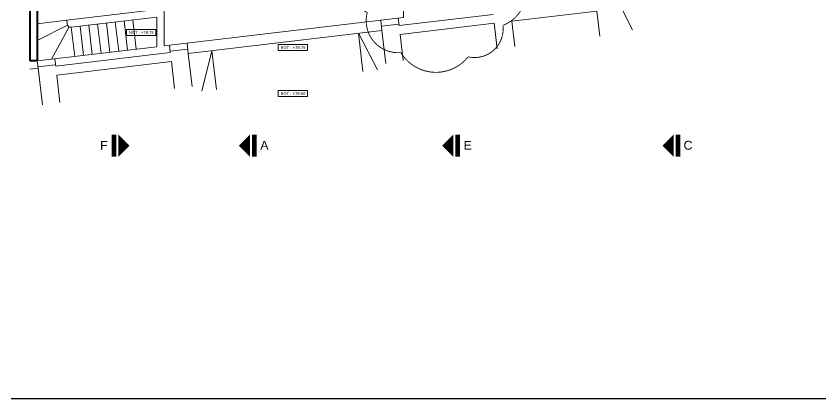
# Model space of a CAD drawing. Header units: millimetres. Extents: x 898 to 1196, y 229 to 443.
# Drawn here: x 1102.7 to 1129.94, y 320.13 to 333.08 of the extents above; entities that cross this region are included whole.
import ezdxf
from ezdxf.enums import TextEntityAlignment as Align

# ---------------------------------------------------------------- set-up
doc = ezdxf.new("R2010")
doc.units = ezdxf.units.MM
doc.layers.get('0').update_dxf_attribs({"color": 41})
doc.layers.get('DEFPOINTS').update_dxf_attribs({"color": 53})
for name, color, linetype, lineweight in [('p allége', 1, 'Continuous', 20), ('p mur', 7, 'Continuous', 40), ('p symbole', 6, 'Continuous', 20), ('p texte', 7, 'Continuous', 15)]:
    doc.layers.add(name, color=color, linetype=linetype, lineweight=lineweight)
doc.styles.add('ARIAL', font='Arial.ttf', dxfattribs={"height": 0.1})

msp = doc.modelspace()

# ---------------------------------------------------------------- linework, layer by layer
at = {"color": 2, "const_width": 0.03}
msp.add_lwpolyline([(1116.996, 337.571, 0.520567), (1115.386, 336.958, 0.520567), (1114.349, 334.97, 0.520567), (1114.587, 333.197, 0.520567), (1115.722, 331.844, 0.520567), (1118.002, 331.7, 0.520567), (1119.18, 332.763, 0.520567), (1119.664, 334.762, 0.520567), (1118.872, 336.698, 0.520567)], format="xyb", close=True, dxfattribs=at)
at = {"layer": 'DEFPOINTS'}
msp.add_lwpolyline([(1082.329, 370.134), (1140.728, 370.134), (1140.728, 320.134), (1082.329, 320.134)], close=True, dxfattribs=at)
at = {"layer": 'p allége'}
for p, q in [((1107.713, 335.334), (1107.713, 332.069)), ((1115.813, 333.028), (1115.813, 335.334)), ((1123.125, 333.482), (1123.569, 332.613)), ((1104.412, 332.937), (1107.463, 333.298)), ((1119.477, 332.908), (1122.357, 333.249)), ((1122.357, 333.249), (1122.457, 332.403)), ((1103.413, 332.819), (1104.412, 332.937)), ((1104.412, 332.937), (1104.427, 332.813)), ((1104.565, 332.703), (1107.463, 333.047)), ((1106.768, 331.957), (1106.651, 332.95)), ((1107.463, 333.047), (1107.463, 332.04)), ((1107.713, 332.069), (1115.813, 333.028)), ((1115.041, 332.936), (1115.082, 332.589)), ((1115.636, 333.007), (1115.666, 332.759)), ((1115.666, 332.759), (1118.846, 333.135)), ((1103.413, 332.254), (1104.439, 332.771)), ((1103.901, 331.618), (1104.491, 332.717)), ((1104.683, 331.71), (1104.565, 332.703)), ((1104.981, 331.746), (1104.863, 332.739)), ((1105.279, 331.781), (1105.161, 332.774)), ((1105.577, 331.816), (1105.459, 332.809)), ((1105.875, 331.851), (1105.757, 332.844)), ((1106.172, 331.887), (1106.055, 332.88)), ((1106.47, 331.922), (1106.353, 332.915)), ((1115.66, 332.804), (1115.065, 332.734)), ((1115.701, 332.461), (1118.882, 332.837)), ((1118.882, 332.837), (1118.984, 331.973)), ((1119.477, 332.908), (1119.579, 332.046)), ((1108.528, 331.813), (1115.082, 332.589)), ((1114.287, 332.495), (1114.44, 331.208)), ((1114.287, 332.495), (1114.936, 331.266)), ((1115.082, 332.589), (1115.214, 331.473)), ((1115.701, 332.461), (1115.806, 331.578)), ((1108.486, 332.161), (1108.528, 331.813)), ((1103.413, 331.562), (1107.463, 332.04)), ((1104.039, 331.384), (1107.92, 331.842)), ((1107.891, 332.09), (1107.92, 331.842)), ((1107.914, 331.891), (1108.51, 331.962)), ((1109.322, 331.905), (1108.987, 330.536)), ((1109.322, 331.907), (1109.483, 330.597)), ((1104.009, 331.632), (1104.039, 331.384)), ((1108.528, 331.813), (1108.66, 330.697)), ((1103.163, 331.281), (1103.443, 331.314)), ((1103.413, 331.562), (1103.443, 331.313)), ((1104.033, 331.432), (1103.437, 331.362)), ((1103.443, 331.314), (1103.589, 330.081)), ((1104.074, 331.086), (1107.955, 331.544)), ((1107.955, 331.544), (1108.064, 330.624)), ((1104.074, 331.086), (1104.184, 330.154))]:
    msp.add_line(p, q, dxfattribs=at)
msp.add_arc((1104.551, 332.828), 0.125, 186.7511, 276.7511, dxfattribs=at)
at = {"layer": 'p mur'}
for p, q in [((1103.163, 358.652), (1103.163, 331.56)), ((1103.413, 358.407), (1103.413, 331.56)), ((1103.413, 331.56), (1103.163, 331.56))]:
    msp.add_line(p, q, dxfattribs=at)
at = {"layer": 'p symbole'}
for points in [[(1106.431, 332.621), (1107.431, 332.621), (1107.431, 332.421), (1106.431, 332.421)], [(1111.567, 332.113), (1112.567, 332.113), (1112.567, 331.913), (1111.567, 331.913)], [(1111.567, 330.557), (1112.567, 330.557), (1112.567, 330.357), (1111.567, 330.357)]]:
    msp.add_lwpolyline(points, close=True, dxfattribs=at)
at = {"layer": 'p symbole', "color": 252, "true_color": 0x939598, "const_width": 0.15}
for points in [[(1106.012, 328.32), (1106.012, 329.07)], [(1110.763, 328.32), (1110.763, 329.07)], [(1117.646, 328.32), (1117.646, 329.07)], [(1125.106, 328.32), (1125.106, 329.07)]]:
    msp.add_lwpolyline(points, dxfattribs=at)
at = {"layer": 'p symbole', "color": 252, "true_color": 0x939598}
for points in [[(1106.162, 328.695, 0.75, 0, 0), (1106.537, 328.695, 0, 0, 0)], [(1110.613, 328.695, 0.75, 0, 0), (1110.238, 328.695, 0, 0, 0)], [(1117.496, 328.695, 0.75, 0, 0), (1117.121, 328.695, 0, 0, 0)], [(1124.956, 328.695, 0.75, 0, 0), (1124.581, 328.695, 0, 0, 0)]]:
    msp.add_lwpolyline(points, format="xyseb", dxfattribs=at)

# ---------------------------------------------------------------- texts
at = {"layer": 'p texte', "style": 'ARIAL'}
for s, height, p in [('NGT : +78.75', 0.1, (1106.935, 332.527)), ('NGT : +78.75', 0.1, (1112.071, 332.019)), ('NGT : +78.60', 0.1, (1112.071, 330.463)), ('F', 0.3, (1105.672, 328.709)), ('A', 0.3, (1111.104, 328.709)), ('E', 0.3, (1117.987, 328.709)), ('C', 0.3, (1125.446, 328.709))]:
    msp.add_text(s, height=height, dxfattribs=at).set_placement(p, align=Align.MIDDLE)

doc.saveas('drawing.dxf')
